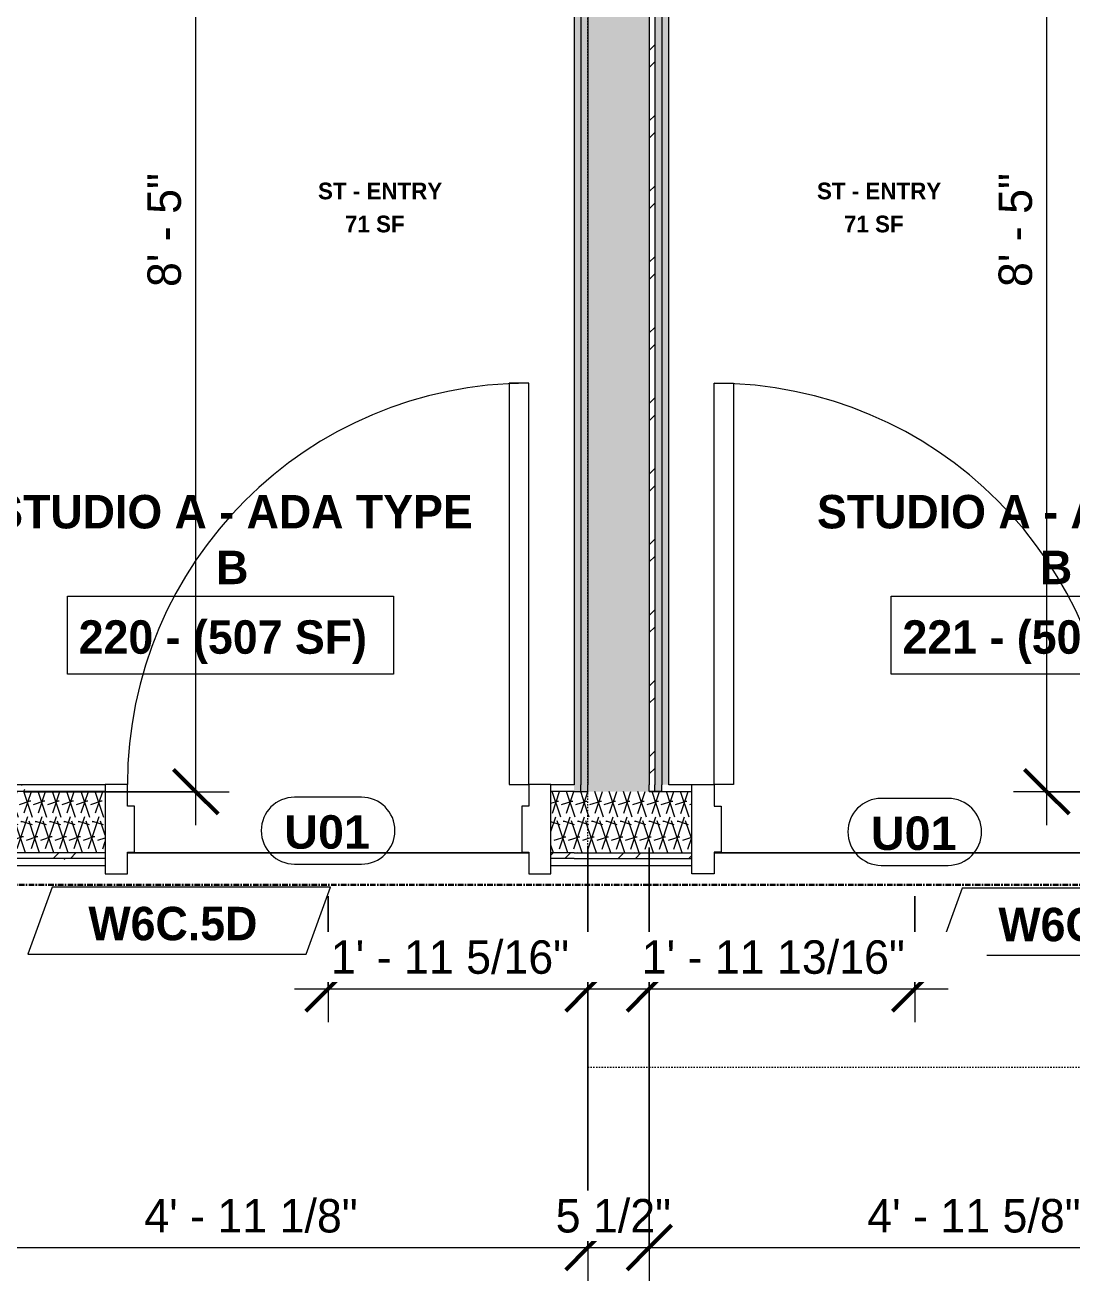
# Model space of a CAD drawing. Header units: inches. Extents: x -4058 to -1781, y 9814 to 12289.
# Drawn here: x -2768.2 to -2674.3, y 10431.7 to 10544.3 of the extents above; entities that cross this region are included whole.
import ezdxf

# ---------------------------------------------------------------- set-up
doc = ezdxf.new("R2010")
doc.units = ezdxf.units.IN
doc.header["$MEASUREMENT"] = 0
for name, pattern in [('Dash_2_', [0.25, 0.125, -0.125]), ('Grid Line 1_2_', [0.875, 0.5, -0.125, 0.125, -0.125]), ('Grid Line 1_2__2_', [0.875, 0.5, -0.125, 0.125, -0.125])]:
    doc.linetypes.add(name, pattern=pattern)
for name, color, linetype, lineweight in [('0-1', 7, 'Continuous', 5), ('0-4', 55, 'Continuous', 9), ('A-ANNO-DIMS', 211, 'Continuous', 9), ('A-ANNO-DIMS-32', 211, 'Continuous', 9), ('A-AREA-IDEN', 2, 'Continuous', 9), ('A-DOOR-1', 7, 'Continuous', 9), ('A-DOOR-FRAM-1', 7, 'Continuous', 9), ('A-DOOR-IDEN', 31, 'Continuous', 9), ('A-FLOR-1', 7, 'Continuous', 9), ('A-WALL-1', 7, 'Continuous', 9), ('A-WALL-IDEN', 211, 'Continuous', 9), ('A-WALL-PATT-1', 9, 'Continuous', 9), ('G-ANNO-SYMB-4', 111, 'Dash_2_', 9), ('I-WALL-2', 7, 'Continuous', 9), ('S-GRID-1', 1, 'Grid Line 1_2_', 9), ('S-GRID-2', 1, 'Grid Line 1_2__2_', 30)]:
    doc.layers.add(name, color=color, linetype=linetype, lineweight=lineweight)
doc.styles.add('Arial_B', font='arialbd.ttf', dxfattribs={"height": 3})
doc.styles.add('Century Gothic', font='ufonts.com_century-gothic.ttf', dxfattribs={"height": 3})
doc.styles.add('Century Gothic_B', font='GOTHICB.TTF', dxfattribs={"height": 1.5})
doc.styles.add('Century Gothic_B_1', font='GOTHICB.TTF', dxfattribs={"height": 3})
doc.dimstyles.new('THE_DIMENSION_STRING_2', dxfattribs={"dimscale": 12, "dimtxt": 3.132505, "dimasz": 0.333333, "dimexe": 0.25, "dimexo": 0.166667, "dimgap": 0.041667, "dimtad": 1, "dimdec": 4, "dimrnd": 0.0625, "dimzin": 3, "dimdsep": 46, "dimlunit": 4, "dimtxsty": 'Century Gothic', "dimblk1": 'OBLIQUE', "dimblk2": 'OBLIQUE', "dimsah": 1, "dimcen": 0.09, "dimdle": 0.25, "dimazin": 0, "dimtfac": 1, "dimtdec": 4, "dimtix": 1, "dimtmove": 0, "dimatfit": 3, "dimfxl": 1, "dimtvp": 1, "dimtfill": 1, "dimfrac": 2, "dimtolj": 1, "dimtzin": 0, "dimarcsym": 2})
doc.dimstyles.new('THE_DIMENSION_STRING_5', dxfattribs={"dimscale": 12, "dimtxt": 3.132505, "dimasz": 0.333333, "dimexe": 0.25, "dimexo": 0.166667, "dimgap": 0.041667, "dimtad": 1, "dimdec": 4, "dimrnd": 0.0625, "dimzin": 3, "dimdsep": 46, "dimlunit": 4, "dimtxsty": 'Century Gothic', "dimblk1": 'OBLIQUE', "dimblk2": 'OBLIQUE', "dimsah": 1, "dimcen": 0.09, "dimdle": 0.25, "dimazin": 0, "dimtfac": 1, "dimtdec": 4, "dimtix": 1, "dimtmove": 0, "dimatfit": 3, "dimfxl": 1, "dimtvp": 1, "dimtfill": 1, "dimfrac": 2, "dimtolj": 1, "dimtzin": 0, "dimarcsym": 2})
pattern_1 = [(0, (0, 0), (10.24, 2.56), [0.422, -7.258, 0.422, -7.258, -40.96]), (0, (0, 0), (10.24, 2.56), [-15.36, 0.422, -14.938, 0.422, -7.258, -17.92]), (0, (0, 0), (10.24, 2.56), [-38.4, 0.422, -4.698, 0.422, -12.378]), (120, (3.84, 1.28), (-7.33702503, 7.58810013), [0.422, -7.258, 0.422, -7.258, -40.96]), (120, (3.84, 1.28), (-7.33702503, 7.58810013), [-15.36, 0.422, -14.938, 0.422, -7.258, -17.92]), (120, (3.84, 1.28), (-7.33702503, 7.58810013), [-38.4, 0.422, -4.698, 0.422, -12.378]), (240, (5.12, 6.4), (-2.90297497, -10.14810013), [0.422, -7.258, 0.422, -7.258, -40.96]), (240, (5.12, 6.4), (-2.90297497, -10.14810013), [-15.36, 0.422, -14.938, 0.422, -7.258, -17.92]), (240, (5.12, 6.4), (-2.90297497, -10.14810013), [-38.4, 0.422, -4.698, 0.422, -12.378])]
pattern_2 = [(161.57, (0.16, 0.16), (-1.279773737, -0.000426766), [0, -9.107, 1.011, 0]), (18.43, (-0.16, 0.16), (-1.279773737, 0.000426766), [0, -9.107, 1.011, 0]), (108.43, (0.16, 0.16), (0.639452382, -3.199964008), [3.035, -7.083]), (71.57, (-0.16, 0.16), (0.639452382, 3.199964008), [3.035, -7.083])]
pattern_3 = [(45, (0, 0), (-3.1678384, 3.1678384), []), (45, (0, 4.8), (-3.1678384, 3.1678384), [])]

# ---------------------------------------------------------------- blocks, each defined once
blk = doc.blocks.new('CTR - 1st Phase - Shell_rvt-1-UNIT PLANS - 2ND FLOOR')
at = {"layer": 'A-FLOR-1'}
for p, q in [((-2759.04, 10470.04), (-2723.04, 10470.04)), ((-2723.04, 10470.04), (-2759.04, 10470.04)), ((-2706.41, 10470.04), (-2670.41, 10470.04)), ((-2670.41, 10470.04), (-2706.41, 10470.04))]:
    blk.add_line(p, q, dxfattribs=at)
at = {"layer": 'S-GRID-1'}
blk.add_line((-1781.27, 10467.19), (-4041.78, 10467.19), dxfattribs=at)
blk = doc.blocks.new('HOLLOW METAL - UNIT DOOR-2191978-UNIT PLANS - 2ND FLOOR')
at = {"layer": 'A-DOOR-1'}
for p, q in [((18, 39.875), (16.25, 39.875)), ((16.25, 39.875), (16.25, 3.875)), ((18, 3.875), (18, 39.875)), ((16.25, 3.875), (18, 3.875))]:
    blk.add_line(p, q, dxfattribs=at)
blk.add_arc((18, 3.875), 36, 90, 180, dxfattribs=at)
at = {"layer": 'A-DOOR-FRAM-1'}
for p, q in [((-18, 3.875), (-20, 3.875)), ((-20, 3.875), (-20, -4.125)), ((-18, 1.9375), (-18, 3.875)), ((18, 3.875), (18, 1.9375)), ((20, 3.875), (18, 3.875)), ((20, -4.125), (20, 3.875)), ((-17.375, 1.9375), (-18, 1.9375)), ((-17.375, -2.1875), (-17.375, 1.9375)), ((18, 1.9375), (17.375, 1.9375)), ((17.375, 1.9375), (17.375, -2.1875)), ((-18, -4.125), (-18, -2.1875)), ((-18, -2.1875), (-17.375, -2.1875)), ((17.375, -2.1875), (18, -2.1875)), ((18, -2.1875), (18, -4.125)), ((-20, -4.125), (-18, -4.125)), ((18, -4.125), (20, -4.125))]:
    blk.add_line(p, q, dxfattribs=at)
blk = doc.blocks.new('HOLLOW METAL - UNIT DOOR-2191977-UNIT PLANS - 2ND FLOOR')
at = {"layer": 'A-DOOR-1'}
for p, q in [((16.25, -3.875), (18, -3.875)), ((16.25, -39.875), (16.25, -3.875)), ((18, -3.875), (18, -39.875)), ((18, -39.875), (16.25, -39.875))]:
    blk.add_line(p, q, dxfattribs=at)
blk.add_arc((18, -3.875), 36, 180, 270, dxfattribs=at)
at = {"layer": 'A-DOOR-FRAM-1'}
for p, q in [((-20, 4.125), (-18, 4.125)), ((-20, -3.875), (-20, 4.125)), ((-18, 4.125), (-18, 2.1875)), ((18, 4.125), (20, 4.125)), ((18, 2.1875), (18, 4.125)), ((20, 4.125), (20, -3.875)), ((-18, 2.1875), (-17.375, 2.1875)), ((-17.375, 2.1875), (-17.375, -1.9375)), ((17.375, 2.1875), (18, 2.1875)), ((17.375, -1.9375), (17.375, 2.1875)), ((-18, -1.9375), (-18, -3.875)), ((-17.375, -1.9375), (-18, -1.9375)), ((18, -1.9375), (17.375, -1.9375)), ((18, -3.875), (18, -1.9375)), ((-18, -3.875), (-20, -3.875)), ((20, -3.875), (18, -3.875))]:
    blk.add_line(p, q, dxfattribs=at)
blk = doc.blocks.new('CTR - 1st Phase - Common Walls_rvt-1-UNIT PLANS - 2ND FLOOR')
at = {"layer": 'A-WALL-PATT-1'}
h = blk.add_hatch(dxfattribs=at)
h.set_pattern_fill('FP_1', color=256, style=0, pattern_type=2)
h.set_pattern_definition(pattern_1)
h.paths.add_polyline_path([(-2718.97, 10475.54), (-2718.35, 10475.54), (-2718.35, 10843.14), (-2718.97, 10843.14), (-2718.97, 10476.16)], flags=0)
h = blk.add_hatch(dxfattribs=at)
h.set_pattern_fill('FP_1', color=256, style=0, pattern_type=2)
h.set_pattern_definition(pattern_1)
h.paths.add_polyline_path([(-2717.72, 10475.54), (-2717.72, 10843.14), (-2718.35, 10843.14), (-2718.35, 10475.54)], flags=0)
h = blk.add_hatch(dxfattribs=at)
h.set_pattern_fill('FP_5', color=256, style=0, pattern_type=2)
h.set_pattern_definition(pattern_2)
h.paths.add_polyline_path([(-2717.72, 10475.54), (-2712.22, 10475.54), (-2712.22, 10843.14), (-2717.72, 10843.14), (-2717.72, 10476.16)], flags=0)
h = blk.add_hatch(dxfattribs=at)
h.set_pattern_fill('FP_33', color=256, style=0, pattern_type=2)
h.set_pattern_definition(pattern_3)
h.paths.add_polyline_path([(-2711.72, 10475.54), (-2711.72, 10843.14), (-2712.22, 10843.14), (-2712.22, 10475.54)], flags=0)
h = blk.add_hatch(dxfattribs=at)
h.set_pattern_fill('FP_1', color=256, style=0, pattern_type=2)
h.set_pattern_definition(pattern_1)
h.paths.add_polyline_path([(-2711.72, 10475.54), (-2711.1, 10475.54), (-2711.1, 10843.14), (-2711.72, 10843.14), (-2711.72, 10476.16)], flags=0)
h = blk.add_hatch(dxfattribs=at)
h.set_pattern_fill('FP_1', color=256, style=0, pattern_type=2)
h.set_pattern_definition(pattern_1)
h.paths.add_polyline_path([(-2711.1, 10476.16), (-2710.47, 10476.16), (-2710.47, 10843.14), (-2711.1, 10843.14), (-2711.1, 10482.31)], flags=0)
h = blk.add_hatch(dxfattribs=at)
h.set_pattern_fill('FP_1', color=256, style=0, pattern_type=2)
h.set_pattern_definition(pattern_1)
h.paths.add_polyline_path([(-2718.97, 10475.54), (-2718.97, 10476.16), (-2721.04, 10476.16), (-2721.04, 10475.54)], flags=0)
h.paths.add_polyline_path([(-2761.04, 10475.54), (-2761.04, 10476.16), (-2784.07, 10476.16), (-2784.07, 10475.54), (-2774.26, 10475.54)], flags=0)
h = blk.add_hatch(dxfattribs=at)
h.set_pattern_fill('FP_5', color=256, style=0, pattern_type=2)
h.set_pattern_definition(pattern_2)
h.paths.add_polyline_path([(-2718.97, 10470.04), (-2717.72, 10470.04), (-2717.72, 10475.54), (-2721.04, 10475.54), (-2721.04, 10470.04)], flags=0)
h.paths.add_polyline_path([(-2761.04, 10470.04), (-2761.04, 10475.54), (-2776.82, 10475.54), (-2776.82, 10470.04), (-2774.26, 10470.04)], flags=0)
h = blk.add_hatch(dxfattribs=at)
h.set_pattern_fill('FP_5', color=256, style=0, pattern_type=2)
h.set_pattern_definition(pattern_2)
h.paths.add_polyline_path([(-2717.72, 10470.04), (-2708.41, 10470.04), (-2708.41, 10475.54), (-2717.72, 10475.54), (-2717.72, 10472.95)], flags=0)
h.paths.add_polyline_path([(-2668.41, 10470.04), (-2652.62, 10470.04), (-2652.62, 10475.54), (-2668.41, 10475.54), (-2668.41, 10470.1)], flags=0)
h = blk.add_hatch(dxfattribs=at)
h.set_pattern_fill('FP_33', color=256, style=0, pattern_type=2)
h.set_pattern_definition(pattern_3)
h.paths.add_polyline_path([(-2717.72, 10469.54), (-2717.72, 10470.04), (-2721.04, 10470.04), (-2721.04, 10469.54), (-2718.97, 10469.54)], flags=0)
h.paths.add_polyline_path([(-2761.04, 10469.54), (-2761.04, 10470.04), (-2776.32, 10470.04), (-2776.32, 10469.54), (-2774.26, 10469.54)], flags=0)
h = blk.add_hatch(dxfattribs=at)
h.set_pattern_fill('FP_1', color=256, style=0, pattern_type=2)
h.set_pattern_definition(pattern_1)
h.paths.add_polyline_path([(-2718.35, 10468.91), (-2717.72, 10468.91), (-2717.72, 10469.54), (-2721.04, 10469.54), (-2721.04, 10468.91), (-2718.97, 10468.91)], flags=0)
h.paths.add_polyline_path([(-2761.04, 10468.91), (-2761.04, 10469.54), (-2776.32, 10469.54), (-2776.32, 10468.91), (-2774.26, 10468.91)], flags=0)
h = blk.add_hatch(dxfattribs=at)
h.set_pattern_fill('FP_33', color=256, style=0, pattern_type=2)
h.set_pattern_definition(pattern_3)
h.paths.add_polyline_path([(-2717.72, 10469.54), (-2708.41, 10469.54), (-2708.41, 10470.04), (-2717.72, 10470.04)], flags=0)
h.paths.add_polyline_path([(-2668.41, 10469.54), (-2653.12, 10469.54), (-2653.12, 10470.04), (-2668.41, 10470.04)], flags=0)
h = blk.add_hatch(dxfattribs=at)
h.set_pattern_fill('FP_1', color=256, style=0, pattern_type=2)
h.set_pattern_definition(pattern_1)
h.paths.add_polyline_path([(-2717.72, 10468.91), (-2708.41, 10468.91), (-2708.41, 10469.54), (-2717.72, 10469.54)], flags=0)
h.paths.add_polyline_path([(-2668.41, 10468.91), (-2653.12, 10468.91), (-2653.12, 10469.54), (-2668.41, 10469.54)], flags=0)
at = {"layer": 'A-WALL-1'}
for p, q in [((-2718.35, 10843.14), (-2718.35, 10476.16)), ((-2717.72, 10843.14), (-2717.72, 10476.16)), ((-2712.22, 10843.14), (-2712.22, 10476.16)), ((-2711.72, 10843.14), (-2711.72, 10476.16)), ((-2711.1, 10843.14), (-2711.1, 10476.16)), ((-2718.35, 10475.54), (-2718.35, 10476.16)), ((-2717.72, 10475.54), (-2717.72, 10476.16)), ((-2712.22, 10475.54), (-2712.22, 10476.16)), ((-2711.72, 10475.54), (-2711.72, 10476.16)), ((-2711.1, 10475.54), (-2711.1, 10476.16)), ((-2761.04, 10475.54), (-2775.7, 10475.54)), ((-2718.97, 10475.54), (-2721.04, 10475.54)), ((-2718.97, 10475.54), (-2718.35, 10475.54)), ((-2718.35, 10475.54), (-2717.72, 10475.54)), ((-2711.72, 10475.54), (-2712.22, 10475.54)), ((-2712.22, 10475.54), (-2711.72, 10475.54)), ((-2711.1, 10475.54), (-2711.72, 10475.54)), ((-2711.72, 10475.54), (-2711.1, 10475.54)), ((-2711.1, 10475.54), (-2708.41, 10475.54)), ((-2761.04, 10470.04), (-2775.7, 10470.04)), ((-2761.04, 10469.54), (-2775.7, 10469.54)), ((-2718.97, 10470.04), (-2721.04, 10470.04)), ((-2718.97, 10469.54), (-2721.04, 10469.54)), ((-2718.97, 10470.04), (-2717.72, 10470.04)), ((-2718.97, 10469.54), (-2717.72, 10469.54)), ((-2717.72, 10470.04), (-2708.41, 10470.04)), ((-2717.72, 10469.54), (-2708.41, 10469.54))]:
    blk.add_line(p, q, dxfattribs=at)
at = {"layer": 'I-WALL-2'}
for p, q in [((-2718.97, 10843.14), (-2718.97, 10476.16)), ((-2710.47, 10476.16), (-2710.47, 10843.14)), ((-2761.04, 10476.16), (-2775.7, 10476.16)), ((-2718.97, 10476.16), (-2721.04, 10476.16)), ((-2708.41, 10476.16), (-2710.47, 10476.16)), ((-2775.7, 10468.91), (-2761.04, 10468.91)), ((-2721.04, 10468.91), (-2718.97, 10468.91)), ((-2718.97, 10468.91), (-2718.35, 10468.91)), ((-2718.35, 10468.91), (-2717.72, 10468.91)), ((-2717.72, 10468.91), (-2708.41, 10468.91))]:
    blk.add_line(p, q, dxfattribs=at)
at = {"layer": '0-4'}
blk.add_blockref('HOLLOW METAL - UNIT DOOR-2191978-UNIT PLANS - 2ND FLOOR', (-2741.04, 10472.29), dxfattribs=at)
at = {"layer": '0-4', "rotation": 180}
blk.add_blockref('HOLLOW METAL - UNIT DOOR-2191977-UNIT PLANS - 2ND FLOOR', (-2688.41, 10472.29), dxfattribs=at)
blk = doc.blocks.new('CTR - 1st Phase - Structure_rvt-1-UNIT PLANS - 2ND FLOOR')
at = {"layer": 'S-GRID-2'}
blk.add_line((-1781.27, 10467.19), (-4041.78, 10467.19), dxfattribs=at)
blk = doc.blocks.new('Wall Tag - Arch Wall-3956453-UNIT PLANS - 2ND FLOOR')
at = {"layer": 'A-WALL-IDEN'}
for p, q in [((-0.3561, 0.0937), (-0.4244, -0.0937)), ((0.4244, 0.0937), (-0.3561, 0.0937)), ((0.3561, -0.0937), (0.4244, 0.0937)), ((-0.4244, -0.0937), (0.3561, -0.0937))]:
    blk.add_line(p, q, dxfattribs=at)
blk = doc.blocks.new('DIMBLOCK495-UNIT PLANS - 2ND FLOOR')
at = {"layer": 'A-ANNO-DIMS-32'}
for p, q in [((-2676.55, 10472.53), (-2676.55, 10579.53)), ((-2672.12, 10576.53), (-2679.55, 10576.53)), ((-2676.55, 10576.53), (-2672.12, 10576.53)), ((-2661.12, 10475.53), (-2679.55, 10475.53)), ((-2676.55, 10475.53), (-2661.12, 10475.53))]:
    blk.add_line(p, q, dxfattribs=at)
at = {"layer": 'A-ANNO-DIMS-32', "lineweight": 50}
for p, q in [((-2676.55, 10576.53), (-2678.55, 10578.53)), ((-2676.55, 10576.53), (-2674.55, 10574.53)), ((-2676.55, 10475.53), (-2678.55, 10477.53)), ((-2676.55, 10475.53), (-2674.55, 10473.53))]:
    blk.add_line(p, q, dxfattribs=at)
at = {"layer": 'A-ANNO-DIMS-32', "color": 0, "insert": (-2680.89, 10520.79), "char_height": 3, "width": 12.5897, "attachment_point": 1, "rotation": 90, "line_spacing_factor": 0.984502, "style": 'Century Gothic', "bg_fill": 3, "box_fill_scale": 1.25, "bg_fill_color": 256, "bg_fill_true_color": 13158600, "bg_fill_transparency": 0}
blk.add_mtext('8\' - 5"', dxfattribs=at)
blk = doc.blocks.new('_Oblique')
at = {"color": 0, "linetype": 'ByBlock', "lineweight": -2}
blk.add_line((-0.5, -0.5), (0.5, 0.5), dxfattribs=at)
blk = doc.blocks.new('DIMBLOCK496-UNIT PLANS - 2ND FLOOR')
at = {"layer": 'A-ANNO-DIMS-32'}
for p, q in [((-2752.9, 10472.53), (-2752.9, 10579.53)), ((-2757.32, 10576.53), (-2749.9, 10576.53)), ((-2752.9, 10576.53), (-2757.32, 10576.53)), ((-2768.32, 10475.53), (-2749.9, 10475.53)), ((-2752.9, 10475.53), (-2768.32, 10475.53))]:
    blk.add_line(p, q, dxfattribs=at)
at = {"layer": 'A-ANNO-DIMS-32', "lineweight": 50}
for p, q in [((-2752.9, 10576.53), (-2754.9, 10578.53)), ((-2752.9, 10576.53), (-2750.9, 10574.53)), ((-2752.9, 10475.53), (-2754.9, 10477.53)), ((-2752.9, 10475.53), (-2750.9, 10473.53))]:
    blk.add_line(p, q, dxfattribs=at)
at = {"layer": 'A-ANNO-DIMS-32', "color": 0, "insert": (-2757.24, 10520.79), "char_height": 3, "width": 12.5897, "attachment_point": 1, "rotation": 90, "line_spacing_factor": 0.984502, "style": 'Century Gothic', "bg_fill": 3, "box_fill_scale": 1.25, "bg_fill_color": 256, "bg_fill_true_color": 13158600, "bg_fill_transparency": 0}
blk.add_mtext('8\' - 5"', dxfattribs=at)
blk = doc.blocks.new('DIMBLOCK1190-UNIT PLANS - 2ND FLOOR')
at = {"layer": 'A-ANNO-DIMS-32'}
for p, q in [((-2717.72, 10470.54), (-2717.72, 10431.66)), ((-2717.72, 10434.66), (-2717.72, 10470.54)), ((-2776.82, 10452.54), (-2776.82, 10431.66)), ((-2776.82, 10434.66), (-2776.82, 10452.54)), ((-2776.82, 10434.66), (-2717.72, 10434.66))]:
    blk.add_line(p, q, dxfattribs=at)
at = {"layer": 'A-ANNO-DIMS-32', "lineweight": 50}
for p, q in [((-2776.82, 10434.66), (-2774.82, 10436.66)), ((-2717.72, 10434.66), (-2715.72, 10436.66)), ((-2776.82, 10434.66), (-2778.82, 10432.66)), ((-2717.72, 10434.66), (-2719.72, 10432.66))]:
    blk.add_line(p, q, dxfattribs=at)
at = {"layer": 'A-ANNO-DIMS-32', "color": 0, "insert": (-2757.52, 10439), "char_height": 3, "width": 24.5827, "attachment_point": 1, "line_spacing_factor": 0.984502, "style": 'Century Gothic', "bg_fill": 3, "box_fill_scale": 1.25, "bg_fill_color": 256, "bg_fill_true_color": 13158600, "bg_fill_transparency": 0}
blk.add_mtext('4\' - 11 1/8"', dxfattribs=at)
blk = doc.blocks.new('DIMBLOCK1191-UNIT PLANS - 2ND FLOOR')
at = {"layer": 'A-ANNO-DIMS-32'}
for p, q in [((-2717.72, 10470.54), (-2717.72, 10431.66)), ((-2717.72, 10434.66), (-2717.72, 10470.54)), ((-2712.22, 10470.54), (-2712.22, 10431.66)), ((-2712.22, 10434.66), (-2712.22, 10470.54)), ((-2717.72, 10434.66), (-2712.22, 10434.66))]:
    blk.add_line(p, q, dxfattribs=at)
at = {"layer": 'A-ANNO-DIMS-32', "lineweight": 50}
for p, q in [((-2717.72, 10434.66), (-2715.72, 10436.66)), ((-2712.22, 10434.66), (-2710.22, 10436.66)), ((-2717.72, 10434.66), (-2719.72, 10432.66)), ((-2712.22, 10434.66), (-2714.22, 10432.66))]:
    blk.add_line(p, q, dxfattribs=at)
at = {"layer": 'A-ANNO-DIMS-32', "color": 0, "insert": (-2720.62, 10439), "char_height": 3, "width": 13.5444, "attachment_point": 1, "line_spacing_factor": 0.984502, "style": 'Century Gothic', "bg_fill": 3, "box_fill_scale": 1.25, "bg_fill_color": 256, "bg_fill_true_color": 13158600, "bg_fill_transparency": 0}
blk.add_mtext('5 1/2"', dxfattribs=at)
blk = doc.blocks.new('DIMBLOCK1192-UNIT PLANS - 2ND FLOOR')
at = {"layer": 'A-ANNO-DIMS-32'}
for p, q in [((-2712.22, 10470.54), (-2712.22, 10431.66)), ((-2712.22, 10434.66), (-2712.22, 10470.54)), ((-2652.62, 10452.54), (-2652.62, 10431.66)), ((-2652.62, 10434.66), (-2652.62, 10452.54)), ((-2712.22, 10434.66), (-2652.62, 10434.66))]:
    blk.add_line(p, q, dxfattribs=at)
at = {"layer": 'A-ANNO-DIMS-32', "lineweight": 50}
for p, q in [((-2712.22, 10434.66), (-2710.22, 10436.66)), ((-2652.62, 10434.66), (-2650.62, 10436.66)), ((-2712.22, 10434.66), (-2714.22, 10432.66)), ((-2652.62, 10434.66), (-2654.62, 10432.66))]:
    blk.add_line(p, q, dxfattribs=at)
at = {"layer": 'A-ANNO-DIMS-32', "color": 0, "insert": (-2692.67, 10439), "char_height": 3, "width": 24.5827, "attachment_point": 1, "line_spacing_factor": 0.984502, "style": 'Century Gothic', "bg_fill": 3, "box_fill_scale": 1.25, "bg_fill_color": 256, "bg_fill_true_color": 13158600, "bg_fill_transparency": 0}
blk.add_mtext('4\' - 11 5/8"', dxfattribs=at)
blk = doc.blocks.new('DIMBLOCK1234-UNIT PLANS - 2ND FLOOR')
at = {"layer": 'A-ANNO-DIMS-32'}
for p, q in [((-2712.22, 10470.54), (-2712.22, 10454.86)), ((-2712.22, 10457.86), (-2712.22, 10470.54)), ((-2688.41, 10466.16), (-2688.41, 10454.86)), ((-2688.41, 10457.86), (-2688.41, 10466.16)), ((-2715.22, 10457.86), (-2685.41, 10457.86))]:
    blk.add_line(p, q, dxfattribs=at)
at = {"layer": 'A-ANNO-DIMS-32', "lineweight": 50}
for p, q in [((-2712.22, 10457.86), (-2710.22, 10459.86)), ((-2688.41, 10457.86), (-2686.41, 10459.86)), ((-2712.22, 10457.86), (-2714.22, 10455.86)), ((-2688.41, 10457.86), (-2690.41, 10455.86))]:
    blk.add_line(p, q, dxfattribs=at)
at = {"layer": 'A-ANNO-DIMS-32', "color": 0, "insert": (-2712.9, 10462.2), "char_height": 3, "width": 30.1914, "attachment_point": 1, "line_spacing_factor": 0.984502, "style": 'Century Gothic', "bg_fill": 3, "box_fill_scale": 1.25, "bg_fill_color": 256, "bg_fill_true_color": 13158600, "bg_fill_transparency": 0}
blk.add_mtext('1\' - 11 13/16"', dxfattribs=at)
blk = doc.blocks.new('DIMBLOCK1235-UNIT PLANS - 2ND FLOOR')
at = {"layer": 'A-ANNO-DIMS-32'}
for p, q in [((-2717.72, 10470.54), (-2717.72, 10454.86)), ((-2717.72, 10457.86), (-2717.72, 10470.54)), ((-2741.04, 10466.16), (-2741.04, 10454.86)), ((-2741.04, 10457.86), (-2741.04, 10466.16)), ((-2744.04, 10457.86), (-2714.72, 10457.86))]:
    blk.add_line(p, q, dxfattribs=at)
at = {"layer": 'A-ANNO-DIMS-32', "lineweight": 50}
for p, q in [((-2741.04, 10457.86), (-2739.04, 10459.86)), ((-2717.72, 10457.86), (-2715.72, 10459.86)), ((-2741.04, 10457.86), (-2743.04, 10455.86)), ((-2717.72, 10457.86), (-2719.72, 10455.86))]:
    blk.add_line(p, q, dxfattribs=at)
at = {"layer": 'A-ANNO-DIMS-32', "color": 0, "insert": (-2740.79, 10462.2), "char_height": 3, "width": 27.387, "attachment_point": 1, "line_spacing_factor": 0.984502, "style": 'Century Gothic', "bg_fill": 3, "box_fill_scale": 1.25, "bg_fill_color": 256, "bg_fill_true_color": 13158600, "bg_fill_transparency": 0}
blk.add_mtext('1\' - 11 5/16"', dxfattribs=at)
blk = doc.blocks.new('Door Tag - Type Mark-2601225-UNIT PLANS - 2ND FLOOR')
at = {"layer": 'A-DOOR-IDEN'}
for p, q in [((0.09375, 0.09375), (-0.09375, 0.09375)), ((-0.09375, -0.09375), (0.09375, -0.09375))]:
    blk.add_line(p, q, dxfattribs=at)
for centre, start, end in [((-0.09375, 0), 90, 270), ((0.09375, 0), 270, 90)]:
    blk.add_arc(centre, 0.09375, start, end, dxfattribs=at)

msp = doc.modelspace()

# ---------------------------------------------------------------- linework, layer by layer
at = {"layer": 'G-ANNO-SYMB-4'}
for p, q in [((-2717.72374, 10450.7894), (-2717.72374, 10876.24544)), ((-2510.12374, 10450.7894), (-2717.72374, 10450.7894))]:
    msp.add_line(p, q, dxfattribs=at)

# ---------------------------------------------------------------- block references
at = {"layer": '0-1'}
for name in ['CTR - 1st Phase - Shell_rvt-1-UNIT PLANS - 2ND FLOOR', 'CTR - 1st Phase - Structure_rvt-1-UNIT PLANS - 2ND FLOOR', 'CTR - 1st Phase - Common Walls_rvt-1-UNIT PLANS - 2ND FLOOR']:
    msp.add_blockref(name, (0, 0), dxfattribs=at)
at = {"layer": 'A-WALL-IDEN', "xscale": 31.99999999999999, "yscale": 31.99999999999999, "zscale": 31.99999999999999}
for p in [(-2754.39874, 10463.95741), (-2672.76749, 10463.87138)]:
    msp.add_blockref('Wall Tag - Arch Wall-3956453-UNIT PLANS - 2ND FLOOR', p, dxfattribs=at)

# ---------------------------------------------------------------- texts
at = {"layer": 'A-AREA-IDEN', "char_height": 1.5, "attachment_point": 1, "style": 'Century Gothic_B'}
for s, insert, width in [('ST - ENTRY', (-2741.9389, 10530.15603), 11.615), ('ST - ENTRY', (-2697.17703, 10530.15603), 11.615), ('71 SF', (-2739.52, 10527.19432), 5.757), ('71 SF', (-2694.75813, 10527.19432), 5.757)]:
    msp.add_mtext(s, dxfattribs=dict(at, insert=insert, width=width))
at = {"layer": 'A-WALL-IDEN', "char_height": 3, "width": 19.594, "attachment_point": 1, "style": 'Century Gothic_B_1'}
for insert in [(-2762.53434, 10465.20495), (-2680.90309, 10465.11891)]:
    msp.add_mtext('W6C.5D', dxfattribs=dict(at, insert=insert))

# ---------------------------------------------------------------- next in the draw order: dimensions: what is measured, and where the dimension line sits
at = {"layer": 'A-ANNO-DIMS'}
for base, p1, p2, picture, middle in [((-2752.89825, 10576.53481), (-2770.32374, 10475.53481), (-2759.32374, 10576.53481), 'DIMBLOCK496-UNIT PLANS - 2ND FLOOR', (-2754.97371, 10526.03481)), ((-2676.54923, 10576.53481), (-2659.12374, 10475.53481), (-2670.12374, 10576.53481), 'DIMBLOCK495-UNIT PLANS - 2ND FLOOR', (-2678.62468, 10526.03481))]:
    dim = msp.add_linear_dim(base=base, p1=p1, p2=p2, angle=90, dimstyle='THE_DIMENSION_STRING_2', override={"dimpost": '<>', "dimfxl": 101.597244}, dxfattribs=at)
    dim.commit()
    dim.dimension.update_dxf_attribs({"geometry": picture, "text_midpoint": middle})

# ---------------------------------------------------------------- next in the draw order: linework, layer by layer
at = {"layer": 'A-AREA-IDEN', "flags": 128}
for points in [[(-2764.4106, 10493.06842), (-2735.16021, 10493.06842), (-2735.16021, 10486.06685), (-2764.4106, 10486.06685)], [(-2690.51088, 10493.06842), (-2661.26049, 10493.06842), (-2661.26049, 10486.06685), (-2690.51088, 10486.06685)]]:
    msp.add_lwpolyline(points, close=True, dxfattribs=at)

# ---------------------------------------------------------------- next in the draw order: texts
at = {"layer": 'A-AREA-IDEN', "char_height": 3, "attachment_point": 1, "style": 'Century Gothic_B_1'}
for s, insert, width in [('STUDIO A - ADA TYPE', (-2771.07674, 10502.14127), 51.51), ('STUDIO A - ADA TYPE', (-2697.17703, 10502.14127), 51.51), ('\\fCentury Gothic|b1|i0|c0|p34|;B', (-2751.07674, 10497.14127), 3.03), ('\\fCentury Gothic|b1|i0|c0|p34|;B', (-2677.17703, 10497.14127), 3.03), ('220 - (507 SF)', (-2763.4106, 10490.90176), 32.926), ('221 - (507 SF)', (-2689.51088, 10490.90176), 32.926)]:
    msp.add_mtext(s, dxfattribs=dict(at, insert=insert, width=width))

# ---------------------------------------------------------------- next in the draw order: dimensions: what is measured, and where the dimension line sits
at = {"layer": 'A-ANNO-DIMS'}
dim = msp.add_linear_dim(base=(-2717.72374, 10434.65899), p1=(-2776.82374, 10454.5394), p2=(-2717.72374, 10472.5394), dimstyle='THE_DIMENSION_STRING_5', override={"dimpost": '<>', "dimfxl": 61.780337}, dxfattribs=at)
dim.commit()
dim.dimension.update_dxf_attribs({"geometry": 'DIMBLOCK1190-UNIT PLANS - 2ND FLOOR', "text_midpoint": (-2747.27374, 10436.90066)})

# ---------------------------------------------------------------- next in the draw order: dimensions: what is measured, and where the dimension line sits
dim = msp.add_linear_dim(base=(-2712.22374, 10434.65899), p1=(-2717.72374, 10472.5394), p2=(-2712.22374, 10472.5394), dimstyle='THE_DIMENSION_STRING_5', override={"dimpost": '<>', "dimfxl": 5.5}, dxfattribs=at)
dim.commit()
dim.dimension.update_dxf_attribs({"geometry": 'DIMBLOCK1191-UNIT PLANS - 2ND FLOOR', "text_midpoint": (-2714.97374, 10436.90066)})

# ---------------------------------------------------------------- next in the draw order: dimensions: what is measured, and where the dimension line sits
dim = msp.add_linear_dim(base=(-2652.62374, 10434.65899), p1=(-2712.22374, 10472.5394), p2=(-2652.62374, 10454.5394), dimstyle='THE_DIMENSION_STRING_5', override={"dimpost": '<>', "dimfxl": 62.258815}, dxfattribs=at)
dim.commit()
dim.dimension.update_dxf_attribs({"geometry": 'DIMBLOCK1192-UNIT PLANS - 2ND FLOOR', "text_midpoint": (-2682.42374, 10436.90066)})

# ---------------------------------------------------------------- next in the draw order: dimensions: what is measured, and where the dimension line sits
dim = msp.add_linear_dim(base=(-2688.41124, 10457.85972), p1=(-2712.22374, 10472.5394), p2=(-2688.41124, 10468.1644), dimstyle='THE_DIMENSION_STRING_5', override={"dimpost": '<>', "dimfxl": 24.211067}, dxfattribs=at)
dim.commit()
dim.dimension.update_dxf_attribs({"geometry": 'DIMBLOCK1234-UNIT PLANS - 2ND FLOOR', "text_midpoint": (-2700.31749, 10460.10139)})

# ---------------------------------------------------------------- next in the draw order: block references
at = {"layer": 'A-DOOR-IDEN', "xscale": 31.99999999999999, "yscale": 31.99999999999999, "zscale": 31.99999999999999}
msp.add_blockref('Door Tag - Type Mark-2601225-UNIT PLANS - 2ND FLOOR', (-2688.41124, 10471.92546), dxfattribs=at)

# ---------------------------------------------------------------- next in the draw order: texts
at = {"layer": 'A-DOOR-IDEN', "insert": (-2692.34312, 10473.30532), "char_height": 3, "width": 9.393, "attachment_point": 1, "style": 'Arial_B'}
msp.add_mtext('U01', dxfattribs=at)

# ---------------------------------------------------------------- next in the draw order: dimensions: what is measured, and where the dimension line sits
at = {"layer": 'A-ANNO-DIMS'}
dim = msp.add_linear_dim(base=(-2717.72374, 10457.85972), p1=(-2741.03624, 10468.1644), p2=(-2717.72374, 10472.5394), dimstyle='THE_DIMENSION_STRING_5', override={"dimpost": '<>', "dimfxl": 23.719471}, dxfattribs=at)
dim.commit()
dim.dimension.update_dxf_attribs({"geometry": 'DIMBLOCK1235-UNIT PLANS - 2ND FLOOR', "text_midpoint": (-2729.37999, 10460.10139)})

# ---------------------------------------------------------------- next in the draw order: block references
at = {"layer": 'A-DOOR-IDEN', "xscale": 31.99999999999999, "yscale": 31.99999999999999, "zscale": 31.99999999999999}
msp.add_blockref('Door Tag - Type Mark-2601225-UNIT PLANS - 2ND FLOOR', (-2741.03624, 10472.0394), dxfattribs=at)

# ---------------------------------------------------------------- next in the draw order: texts
at = {"layer": 'A-DOOR-IDEN', "insert": (-2744.96812, 10473.41925), "char_height": 3, "width": 9.393, "attachment_point": 1, "style": 'Arial_B'}
msp.add_mtext('U01', dxfattribs=at)

doc.saveas('drawing.dxf')
